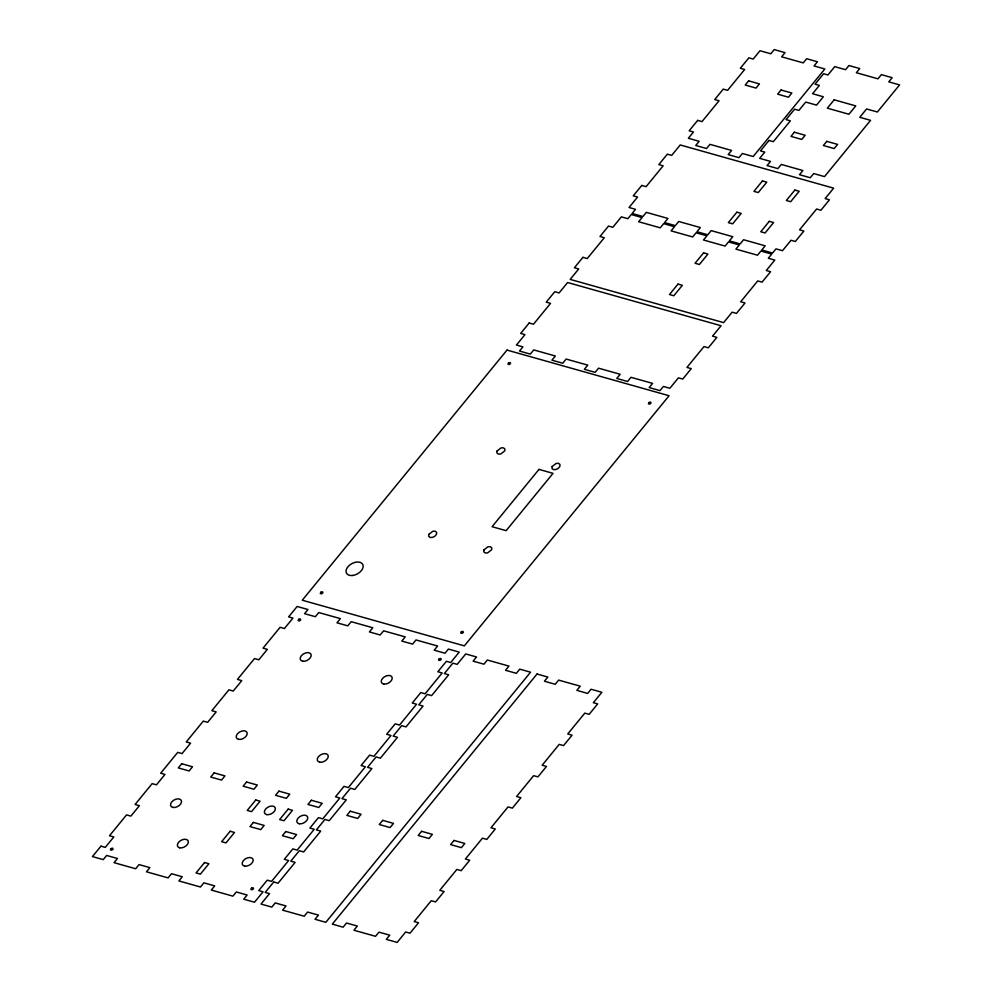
<?xml version="1.0" encoding="UTF-8"?>
<svg xmlns="http://www.w3.org/2000/svg" width="992" height="992" viewBox="0 0 992 992"><rect width="100%" height="100%" fill="white"/><g stroke="black" fill="none" stroke-linecap="round" stroke-linejoin="round"><path stroke-width="1.49" d="M428.78 534.428L428.668 536.325L430.094 537.453L432.487 537.404L434.942 536.164L436.517 534.229L436.629 532.344L435.203 531.204L432.81 531.266L428.78 534.428M483.885 549.952L483.786 551.85L485.2 552.978L487.593 552.916L491.635 549.754L491.734 547.857L490.321 546.728L487.915 546.79L483.885 549.952M497.017 451.062L496.918 452.947L498.331 454.088L500.724 454.026L504.767 450.864L504.866 448.967L503.452 447.838L501.059 447.888L497.017 451.062M552.122 466.575L552.023 468.472L553.437 469.6L555.83 469.551L558.285 468.311L559.872 466.376L559.972 464.492L558.558 463.351L556.165 463.413L552.122 466.575M111.005 848.594L110.447 849.871L111.712 850.231L113.063 849.177L112.617 848.16L111.005 848.594M298.666 619.318L298.108 620.595L299.373 620.942L300.725 619.888L300.291 618.884L298.666 619.318M320.85 592.224L320.292 593.489L321.557 593.848L322.908 592.794L322.462 591.79L320.85 592.224M251.472 888.15L250.914 889.427L252.179 889.787L253.53 888.733L253.096 887.728L251.472 888.15M508.512 362.936L507.954 364.213L509.218 364.572L510.57 363.518L510.124 362.514L508.512 362.936M439.134 658.874L438.576 660.151L439.853 660.511L441.192 659.457L440.758 658.44L439.134 658.874M461.317 631.78L460.759 633.057L462.024 633.417L463.376 632.363L462.929 631.346L461.317 631.78M648.979 402.504L648.421 403.781L649.686 404.141L651.037 403.087L650.603 402.07L648.979 402.504M100.961 846.164L92.43 856.58L103.242 859.63L106.652 855.451L117.453 858.502L114.043 862.668L135.656 868.756L139.066 864.59L149.866 867.628L146.456 871.794L168.07 877.883L171.48 873.716L182.292 876.754L178.87 880.933L200.483 887.009L203.893 882.843L214.706 885.893L211.296 890.06L232.897 896.148L236.319 891.969L247.12 895.02L243.71 899.186L254.51 902.224L263.041 891.808L258.726 890.593L267.257 880.164L271.572 881.392L288.635 860.548L284.307 859.32L292.838 848.904L297.166 850.119L314.228 829.275L309.901 828.06L318.432 817.644L322.76 818.859L339.81 798.014L335.494 796.799L344.026 786.371L348.341 787.586L365.403 766.742L361.088 765.526L369.619 755.11L373.934 756.326L390.997 735.481L386.669 734.266L395.2 723.838L399.528 725.065L416.59 704.221L412.263 703.006L420.794 692.577L425.122 693.792L442.184 672.948L437.856 671.733L446.388 661.317L450.703 662.532L459.234 652.104L448.434 649.066L445.024 653.232L434.211 650.194L437.633 646.028L416.02 639.939L412.61 644.106L401.797 641.068L405.207 636.889L383.606 630.813L380.184 634.979L369.384 631.929L372.794 627.762L351.18 621.674L347.77 625.84L336.97 622.802L340.38 618.636L318.767 612.548L315.357 616.714L304.556 613.676L307.966 609.51L297.154 606.459L288.622 616.888L292.95 618.103L284.419 628.519L280.091 627.304L263.041 648.148L267.356 649.363L258.825 659.792L254.51 658.564L237.448 679.408L241.763 680.636L233.244 691.052L228.916 689.837L211.854 710.681L216.182 711.896L207.65 722.312L203.323 721.097L186.26 741.942L190.588 743.157L182.057 753.585L177.729 752.37L160.679 773.214L164.994 774.43L156.463 784.846L152.148 783.63L135.086 804.475L139.401 805.69L130.87 816.118L126.554 814.891L109.492 835.735L113.82 836.95L105.288 847.379L100.961 846.164M506.999 350.089L302.275 600.21L464.355 645.854L669.079 395.734L506.999 350.089M529.182 322.995L520.651 333.411L524.966 334.626L516.435 345.055L522.92 346.878L519.51 351.044L530.323 354.094L533.733 349.916L555.346 356.004L551.924 360.17L562.737 363.221L566.147 359.054L587.76 365.13L584.35 369.309L595.15 372.347L598.56 368.181L620.174 374.269L616.764 378.436L627.564 381.474L630.974 377.307L652.587 383.396L649.177 387.562L659.978 390.612L663.4 386.434L669.873 388.269L678.404 377.84L682.732 379.056L691.263 368.64L686.935 367.424L703.998 346.58L708.325 347.795L716.856 337.379L712.529 336.152L721.06 325.736L567.622 282.522L559.091 292.938L554.776 291.722L546.245 302.151L550.56 303.366L533.498 324.21L529.182 322.995M582.924 257.337L574.393 267.753L578.708 268.968L570.177 279.397L723.614 322.611L732.146 312.182L736.473 313.398L745.004 302.982L740.677 301.766L757.739 280.922L762.067 282.137L770.586 271.721L766.27 270.494L774.802 260.078L768.316 258.255L771.726 254.088L760.926 251.038L757.516 255.204L735.903 249.116L739.313 244.95L728.512 241.912L725.09 246.078L703.489 239.99L706.899 235.823L696.086 232.785L692.676 236.952L671.063 230.863L674.486 226.697L663.673 223.646L660.263 227.825L638.65 221.737L642.06 217.57L631.259 214.52L627.849 218.686L621.364 216.864L612.833 227.292L608.505 226.064L599.986 236.493L604.302 237.708L587.239 258.552L582.924 257.337M641.774 185.43L633.243 195.846L637.571 197.061L629.04 207.489L635.525 209.312L632.115 213.478L642.915 216.516L646.325 212.35L667.938 218.438L664.528 222.605L675.329 225.655L678.739 221.489L700.352 227.565L696.942 231.744L707.755 234.782L711.165 230.615L732.778 236.704L729.356 240.87L740.168 243.908L743.578 239.742L765.192 245.83L761.782 249.996L772.582 253.047L775.992 248.868L782.477 250.703L791.008 240.275L795.324 241.49L803.855 231.074L799.54 229.859L816.602 209.014L820.917 210.23L829.448 199.801L825.133 198.586L833.652 188.17L680.227 144.956L671.696 155.372L667.368 154.157L658.837 164.585L663.164 165.8L646.102 186.645L641.774 185.43M697.686 120.379L689.155 130.795L693.47 132.01L688.349 138.272L699.162 141.31L695.752 145.477L706.552 148.527L709.962 144.348L731.575 150.437L728.165 154.603L738.966 157.654L742.376 153.487L753.188 156.525L824.836 68.981L814.035 65.943L817.445 61.777L806.645 58.726L803.235 62.893L781.622 56.817L785.032 52.638L774.219 49.6L770.809 53.766L760.008 50.728L753.188 59.061L748.861 57.846L740.33 68.262L744.657 69.49L727.595 90.334L723.267 89.106L714.736 99.535L719.064 100.75L702.001 121.594L697.686 120.379M181.71 763.741L178.3 767.92L189.112 770.958L192.522 766.791L181.71 763.741M748.638 80.86L745.228 85.039L756.028 88.077L759.438 83.911L748.638 80.86M214.136 772.88L210.726 777.046L221.526 780.084L224.936 775.918L214.136 772.88M781.051 89.999L777.641 94.166L788.442 97.204L791.852 93.037L781.051 89.999M768.998 140.455L760.467 150.883L764.782 152.098L759.674 158.348L770.474 161.398L767.064 165.565L777.864 168.603L781.274 164.436L802.888 170.525L799.478 174.691L810.29 177.742L813.7 173.563L824.501 176.613L870.567 120.33L859.754 117.292L866.586 108.959L877.387 111.997L899.57 84.903L888.758 81.852L892.18 77.686L881.367 74.648L877.957 78.814L856.344 72.726L859.754 68.56L848.954 65.522L845.544 69.688L834.731 66.638L827.911 74.983L823.583 73.768L815.064 84.184L819.38 85.399L812.56 93.744L823.36 96.782L816.54 105.115L805.727 102.077L798.907 110.41L794.592 109.194L786.061 119.623L790.376 120.838L773.314 141.682L768.998 140.455M246.549 782.006L243.139 786.172L253.94 789.223L257.35 785.044L246.549 782.006M794.356 132.221L790.946 136.388L801.747 139.426L805.169 135.259L794.356 132.221M204.575 862.519L196.044 872.935L200.372 874.163L208.903 863.734L204.575 862.519M230.169 831.259L221.638 841.675L225.965 842.89L234.496 832.474L230.169 831.259M255.762 799.986L247.231 810.414L251.559 811.63L260.09 801.201L255.762 799.986M678.007 284.109L669.476 294.537L673.804 295.752L682.335 285.336L678.007 284.109M703.601 252.848L695.07 263.264L699.385 264.492L707.916 254.064L703.601 252.848M736.87 212.201L728.339 222.63L732.654 223.845L741.185 213.416L736.87 212.201M762.451 180.941L753.932 191.357L758.248 192.572L766.779 182.156L762.451 180.941M834.173 99.82L827.34 108.165L848.954 114.254L855.774 105.908L834.173 99.82M538.991 469.39L492.082 526.702L506.118 530.658L553.04 473.345L538.991 469.39M253.369 822.405L249.959 826.572L260.772 829.61L264.182 825.443L253.369 822.405M278.963 791.132L275.553 795.299L286.353 798.349L289.776 794.183L278.963 791.132M826.77 141.348L823.36 145.514L834.173 148.552L837.583 144.386L826.77 141.348M288.176 809.112L279.645 819.541L283.972 820.756L292.504 810.34L288.176 809.112M769.284 221.328L760.752 231.756L765.08 232.971L773.599 222.555L769.284 221.328M794.877 190.067L786.346 200.496L790.661 201.711L799.192 191.282L794.877 190.067M285.795 831.532L282.373 835.698L293.186 838.736L296.596 834.57L285.795 831.532M311.376 800.259L307.966 804.438L318.779 807.476L322.189 803.309L311.376 800.259M273.73 882L265.199 892.416L269.526 893.631L260.995 904.059L271.808 907.097L275.218 902.931L286.018 905.969L282.608 910.148L304.222 916.224L307.632 912.057L318.432 915.108L315.022 919.274L325.835 922.312L530.559 672.192L519.746 669.154L516.336 673.32L505.536 670.282L508.946 666.103L487.332 660.027L483.922 664.194L473.11 661.143L476.532 656.977L465.719 653.939L457.188 664.355L452.873 663.14L444.342 673.556L448.657 674.783L431.607 695.628L427.279 694.4L418.748 704.828L423.076 706.044L406.013 726.888L401.686 725.673L393.154 736.089L397.482 737.304L380.42 758.148L376.092 756.933L367.573 767.362L371.888 768.577L354.826 789.421L350.511 788.206L341.98 798.622L346.295 799.837L329.232 820.682L324.917 819.466L316.386 829.882L320.714 831.11L303.651 851.942L299.324 850.727L290.792 861.155L295.12 862.37L278.058 883.215L273.73 882M350.275 811.22L346.865 815.387L357.678 818.437L361.088 814.258L350.275 811.22M382.701 820.347L379.279 824.513L390.092 827.564L393.502 823.397L382.701 820.347M537.032 674.014L332.308 924.135L343.12 927.185L346.53 923.019L357.331 926.057L353.921 930.223L375.534 936.312L378.944 932.145L389.757 935.183L386.334 939.362L397.147 942.4L405.678 931.984L409.994 933.199L418.525 922.771L414.21 921.556L431.26 900.711L435.587 901.926L444.118 891.51L439.791 890.295L456.853 869.451L461.181 870.666L469.712 860.238L465.384 859.022L482.447 838.178L486.774 839.406L495.293 828.977L490.978 827.762L508.04 806.918L512.356 808.133L520.887 797.717L516.572 796.502L533.634 775.657L537.949 776.872L546.48 766.444L542.153 765.229L559.215 744.384L563.543 745.6L572.074 735.184L567.746 733.968L584.809 713.124L589.136 714.339L597.668 703.923L593.34 702.696L601.871 692.28L591.058 689.242L587.648 693.408L576.848 690.358L580.258 686.191L558.645 680.103L555.235 684.269L544.434 681.231L547.844 677.065L537.032 674.014M421.6 831.308L418.178 835.475L428.99 838.513L432.4 834.346L421.6 831.308M454.014 840.435L450.604 844.601L461.404 847.652L464.814 843.473L454.014 840.435M172.98 807.438A5.94 3.732 -28.7 0 0 181.524 801.821A5.94 3.732 -28.7 0 0 173.588 800.296A5.94 3.732 -28.7 0 0 172.98 807.438M238.663 739.375A5.94 3.732 -28.7 0 0 247.206 733.745A5.94 3.732 -28.7 0 0 239.27 732.232A5.94 3.732 -28.7 0 0 238.663 739.375M302.634 661.205A5.94 3.732 -28.7 0 0 311.19 655.588A5.94 3.732 -28.7 0 0 303.242 654.063A5.94 3.732 -28.7 0 0 302.634 661.205M179.8 847.825A5.94 3.732 -28.7 0 0 188.356 842.208A5.94 3.732 -28.7 0 0 180.408 840.695A5.94 3.732 -28.7 0 0 179.8 847.825M266.811 814.63A5.94 3.732 -28.7 0 0 275.367 809.001A5.94 3.732 -28.7 0 0 267.418 807.488A5.94 3.732 -28.7 0 0 266.811 814.63M319.697 762.191A5.94 3.732 -28.7 0 0 328.253 756.574A5.94 3.732 -28.7 0 0 320.317 755.048A5.94 3.732 -28.7 0 0 319.697 762.191M383.681 684.034A5.94 3.732 -28.7 0 0 392.224 678.416A5.94 3.732 -28.7 0 0 384.288 676.891A5.94 3.732 -28.7 0 0 383.681 684.034M244.64 866.09A5.94 3.732 -28.7 0 0 253.183 860.473A5.94 3.732 -28.7 0 0 245.247 858.948A5.94 3.732 -28.7 0 0 244.64 866.09M299.224 823.757A5.94 3.732 -28.7 0 0 307.78 818.14A5.94 3.732 -28.7 0 0 299.844 816.614A5.94 3.732 -28.7 0 0 299.224 823.757M352.47 575.496A9.275 5.84 -28.7 0 0 362.874 564.622A9.275 5.84 -28.7 0 0 348.44 566.209A9.275 5.84 -28.7 0 0 352.47 575.496"/></g></svg>
